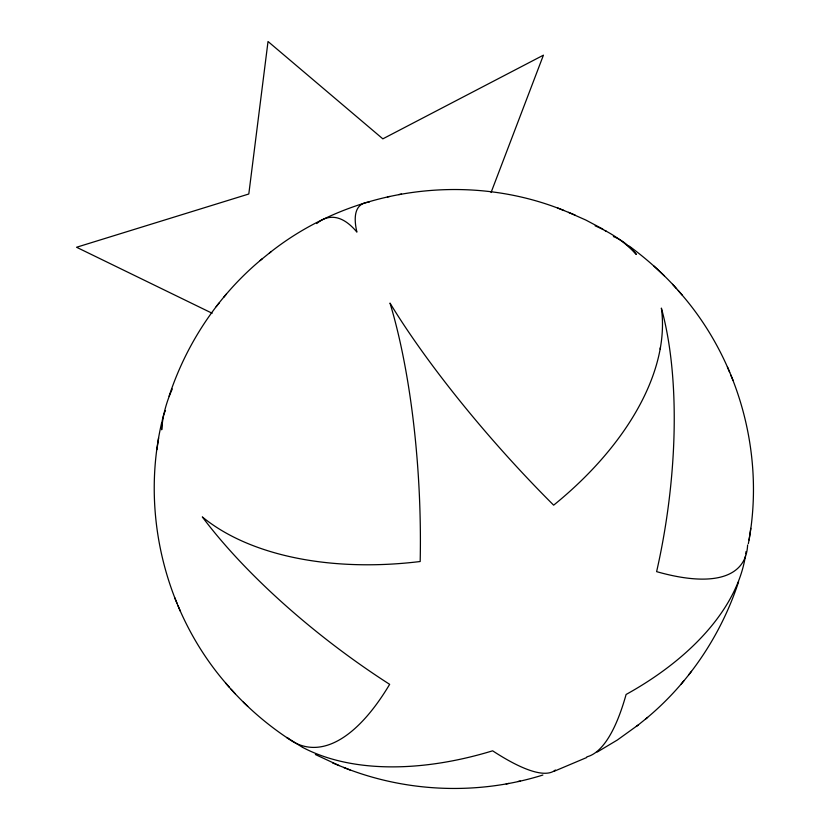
<?xml version="1.0" encoding="UTF-8"?>
<svg xmlns="http://www.w3.org/2000/svg" width="830" height="830" viewBox="0 0 830 830"><rect width="100%" height="100%" fill="white"/><g stroke="black" fill="none" stroke-linecap="round" stroke-linejoin="round"><path stroke-width="1.25" d="M161.684 422.657C140.156 515.025 166.031 616.825 229.474 687.375M748.338 543.754C765.488 454.518 738.918 358.228 678.203 290.604M158.623 437.96L156.912 449.621M749.065 540.019L750.766 528.347M660.452 347.397L660.151 349.088M169.071 396.252C186.543 342.998 218.861 294.494 262.218 258.825M738.607 581.726C721.135 634.981 688.817 683.474 645.47 719.143M491.059 192.529L543.422 55.174L382.838 138.849L268.028 41.5L248.803 194.002L76.568 247.257L212.138 313.252M216.163 306.654L219.141 303.012M688.547 674.956L691.525 671.325M223.716 297.327L226.466 293.976M681.212 684.003L683.962 680.652M269.428 253.015C350.914 187.922 467.425 171.291 564.006 210.53M597.133 752.094L617.344 740.018L638.249 724.964M260.06 260.579L271.265 251.521M636.413 726.447L647.618 717.4M586.654 757.541L554.056 771.319M542.882 775.033C478.173 795.264 406.648 792.546 343.672 767.439M398.836 194.583L401.492 194.075M506.196 783.904L508.852 783.385M387.423 196.897L389.675 196.461M518.003 781.507L520.254 781.072M568.477 212.366L585.793 220.033L602.829 229.07M315.379 754.522L339.2 765.602M557.646 207.967L575.076 215.032M332.602 762.946L350.042 770.001M604.842 230.47L606.294 231.248M302.234 747.166L286.786 737.455A277.137 105.005 -81.3 0 0 389.654 684.335A277.428 89.993 37.3 0 1 202.313 516.914A275.487 161.155 -13 0 0 420.177 561.516A277.365 74.378 87.2 0 0 416.992 457.589L416.183 448.221A277.365 74.378 87.2 0 0 389.996 303.075A274.232 56.513 48.4 0 0 553.652 505.169A275.871 163.469 -28.9 0 0 661.365 308.096A274.689 104.082 -81.3 0 1 656.613 571.642A274.388 89.007 37.3 0 0 747.602 545.03M288.228 738.555C264.874 723.055 243.678 704.297 225.521 682.934M629.275 246.126C648.666 260.371 666.604 276.649 682.156 295.034M664.311 275.809L653.957 266.057M243.366 702.159L247.703 706.237M672.58 284.296L676.491 288.695M231.186 689.284L235.108 693.683M727.402 366.881L729.684 372.348M730.763 374.932L733.046 380.389M174.642 597.579L176.925 603.037M177.994 605.63L180.276 611.088M302.628 747.374A275.985 163.531 -28.9 0 0 492.626 750.818A277.562 57.197 48.4 0 0 555.363 770.001M586.831 756.836A274.44 73.59 87.2 0 0 626.1 694.471A276.369 161.663 -13 0 0 745.392 556.11M746.014 551.577A276.369 161.663 -13 0 1 745.724 553.838M613.391 236.56A274.689 104.082 -81.3 0 1 636.34 254.426A275.871 163.469 -28.9 0 0 595.152 225.833M369.174 202.167A274.232 56.513 48.4 0 0 356.9 232.099A277.365 74.378 87.2 0 0 316.749 223.561M172.267 389A275.487 161.155 -13 0 0 161.684 429.774A277.428 89.993 37.3 0 1 165.502 410.518"/></g></svg>
